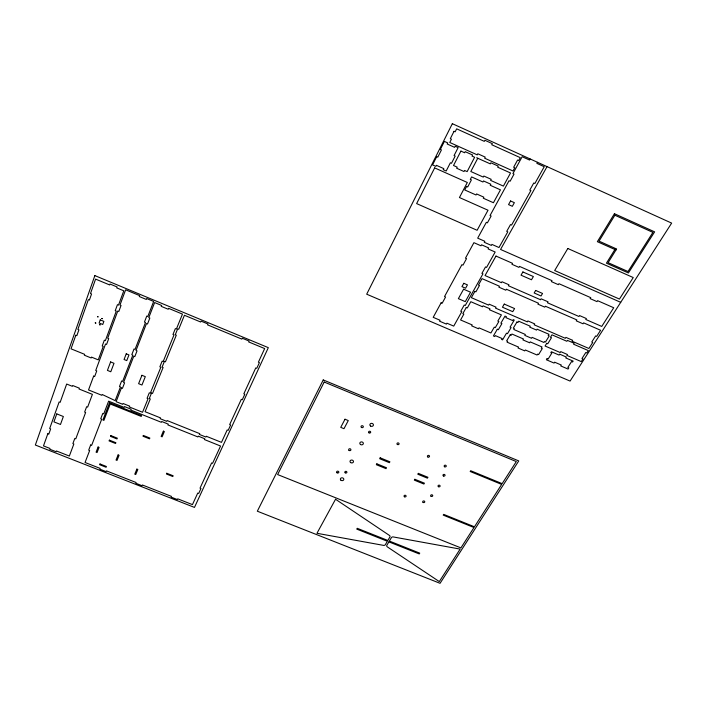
<?xml version="1.0" encoding="UTF-8"?>
<svg xmlns="http://www.w3.org/2000/svg" width="707" height="707" viewBox="0 0 707 707"><rect width="100%" height="100%" fill="white"/><g stroke="black" fill="none" stroke-linecap="round" stroke-linejoin="round"><path stroke-width="1.06" d="M476.659 157.758L490.322 163.883L490.897 162.804L498.258 166.118L497.684 167.197L510.534 172.985L503.393 186.109L490.614 180.382L491.188 179.313L483.862 176.034L483.296 177.095L470.827 171.509L477.764 158.253M530.135 158.96L529.543 160.047L522.164 156.707L512.928 173.622L514.024 174.116L510.145 181.222L509.049 180.727L490.048 215.529L491.135 216.006L487.415 222.811L486.336 222.334L477.693 238.153L484.816 241.281L484.26 242.28L491.356 245.409L491.913 244.41L498.992 247.53L507.785 231.834L506.716 231.357L510.498 224.596L511.568 225.073L530.904 190.554L529.808 190.059L533.758 182.998L534.854 183.493L544.249 166.711L536.905 163.379L537.506 162.301M547.05 166.631L500.565 249.456L620.711 302.331M95.259 322.913L95.966 323.117L95.268 322.86M97.504 316.692L98.22 316.886L97.504 316.656M99.581 324.69L100.288 324.884L99.581 324.654M101.835 318.468L102.55 318.671L101.843 318.442M94.853 275.597L35.35 445.03L194.469 507.414L268.324 347.658L94.853 275.597M75.808 335.242L71.027 348.825L84.663 354.348L84.354 355.206L91.159 357.963L91.468 357.106L98.255 359.863L103.231 346.403L102.206 345.988L104.344 340.2L105.37 340.624L116.275 311.124L115.232 310.691L117.45 304.673L118.502 305.106L123.787 290.807L116.752 287.89L117.097 286.971L110.045 284.046L109.709 284.965L95.586 279.106L90.496 293.538L91.556 293.979L89.409 300.051L88.357 299.618L77.867 329.4L78.901 329.824L76.842 335.666L75.808 335.242M47.82 433.753L43.489 445.905L49.967 448.441L49.693 449.21L56.153 451.746L56.436 450.978L69.348 456.042L73.846 444.005L72.874 443.625L74.801 438.446L75.782 438.835L85.627 412.481L84.637 412.084L86.643 406.711L87.633 407.108L92.405 394.356L79.051 389.009L79.352 388.178L72.662 385.501L72.361 386.322L66.67 384.042L60.148 402.327L59.149 401.93L49.676 428.53L50.657 428.919L48.792 434.142L47.82 433.753M56.763 413.895L53.918 421.867L60.484 424.465L63.356 416.511L56.763 413.895M100.244 319.882L99.113 322.993L102.745 324.478L103.876 321.376L100.244 319.882M93.651 376.115L88.525 389.946L101.861 395.301L102.17 394.479L115.153 400.63L120.473 386.923L119.474 386.517L121.622 380.976L122.629 381.382L132.819 355.135L131.794 354.72L134.021 348.975L135.046 349.391L145.492 322.472L144.458 322.038L146.764 316.073L147.807 316.506L153.658 301.438L146.667 298.531L146.322 299.45L139.323 296.542L139.668 295.623L125.634 289.799L119.996 305.017L121.038 305.451L118.811 311.469L117.76 311.036L107.694 338.22L108.719 338.635L106.571 344.442L105.537 344.017L95.719 370.512L96.735 370.928L94.658 376.522L93.651 376.115M110.619 361.922L107.42 370.397L110.787 371.758L114.004 363.301L110.619 361.922M90.664 444.995L88.684 450.138L89.656 450.518L85.052 462.484L100.111 468.388L99.811 469.148L106.2 471.649L106.501 470.897L136.089 482.501L135.779 483.252L142.107 485.736L142.425 484.993L171.439 496.376L171.112 497.109L177.395 499.566L177.722 498.833L192.445 504.612L197.739 493.097L198.685 493.468L200.965 488.519L200.019 488.148L211.614 462.952L212.577 463.332L220.557 446.029L204.385 439.542L204.738 438.755L198.252 436.148L197.898 436.944L167.921 424.934L168.257 424.129L161.709 421.505L161.373 422.309L130.804 410.051L131.122 409.238L124.52 406.587L124.193 407.4L108.631 401.161L103.761 413.834L102.771 413.445L100.721 418.783L101.711 419.171L91.636 445.375L90.664 444.995M126.244 353.818L124.061 359.501L126.765 360.605L128.957 354.932L126.244 353.818M109.541 402.778L102.913 419.993L103.894 420.391L110.221 403.989L141.241 416.414L141.568 415.61L109.541 402.778M98.087 447.027L96.09 452.171L97.053 452.551L99.06 447.416L98.087 447.027M121.427 387.957L116.107 401.656L122.735 404.307L123.053 403.494L129.673 406.154L129.346 406.967L142.549 412.261L148.063 398.695L147.065 398.297L149.292 392.809L150.299 393.207L160.86 367.242L159.844 366.827L162.15 361.136L163.167 361.551L174.002 334.915L172.968 334.491L175.363 328.596L176.397 329.02L182.468 314.111L168.575 308.34L168.222 309.251L161.258 306.361L161.62 305.451L154.639 302.561L148.788 317.62L149.831 318.044L147.507 324L146.473 323.567L136.009 350.46L137.034 350.884L134.798 356.62L133.782 356.204L123.584 382.425L124.591 382.832L122.435 388.364L121.427 387.957M110.813 435.583L110.504 436.369L117.009 438.95L117.318 438.163L110.813 435.583M100.005 463.978L99.705 464.738L106.112 467.256L106.412 466.496L100.005 463.978M109.391 440.143L109.081 440.921L115.568 443.492L115.877 442.715L109.391 440.143M141.939 375.293L138.607 383.671L141.957 385.023L145.306 376.654L141.939 375.293M118.104 454.928L116.045 460.036L117.009 460.416L119.068 455.308L118.104 454.928M151.519 393.057L149.283 398.545L150.282 398.951L145.076 411.704L160.533 417.908L160.197 418.712L166.755 421.345L167.099 420.541L199.745 433.647L199.392 434.434L205.887 437.041L206.25 436.254L221.477 442.361L227.194 429.953L228.167 430.342L230.632 425.013L229.651 424.615L241.281 399.358L242.271 399.755L244.825 394.232L243.827 393.826L255.757 367.923L256.765 368.338L259.407 362.611L258.391 362.187L264.665 348.569L248.678 341.932L249.067 341.057L242.245 338.22L241.847 339.104L207.558 324.867L207.938 323.974L201.044 321.111L200.664 322.012L184.421 315.269L178.703 329.276L177.678 328.852L175.274 334.747L176.299 335.171L165.438 361.807L164.422 361.392L162.106 367.083L163.114 367.49L152.518 393.463L151.519 393.057M143.335 435.45L143.017 436.237L149.513 438.826L149.84 438.04L143.335 435.45M136.875 469.121L134.781 474.15L135.735 474.521L137.83 469.501L136.875 469.121M163.37 431.164L161.143 436.431L162.115 436.82L164.342 431.553L163.37 431.164M166.772 473.266L166.445 474.017L172.808 476.527L173.144 475.776L166.772 473.266M323.232 379.933L257.33 511.205L440.054 583.31L518.752 460.911L323.232 379.933M452.339 123.69L366.694 294.2L570.081 381.073L671.65 223.112L452.339 123.69M436.696 156.645L432.543 164.908L435.865 166.392L436.405 165.314L443.775 168.62L443.236 169.68L446.179 170.997L450.377 162.778L451.49 163.282L455.175 156.079L454.062 155.584L458.145 147.595L455.167 146.261L454.61 147.348L447.169 143.998L447.725 142.902L444.367 141.391L440.328 149.416L441.442 149.911L437.801 157.148L436.696 156.645M324.186 382.036L277.63 474.565L460.911 547.898L473.99 527.528L443.218 515.12L443.678 514.378L474.459 526.803L501.661 484.41L470.182 471.489L470.659 470.712L502.156 483.641L516.313 461.574L324.186 382.036M434.655 167.895L416.635 203.598L477.119 230.288L488.016 210.226L459.435 197.527L467.327 182.486L434.655 167.895M454.035 131.299L450.315 138.669L451.437 139.182L449.767 142.478L477.252 154.868L477.826 153.781L485.223 157.113L484.649 158.2L512.999 170.979L514.758 167.753L513.653 167.259L517.577 160.047L518.691 160.551L520.264 157.652L491.754 144.741L492.328 143.645L484.887 140.269L484.313 141.356L456.66 128.833L455.158 131.811L454.035 131.299M460.92 151.086L453.514 165.509L457.208 167.161L456.651 168.231L464.013 171.527L464.57 170.458L467.141 171.615L474.627 157.263L472.037 156.097L472.603 155.01L465.197 151.669L464.632 152.756L460.92 151.086M466.593 186.454L464.755 189.953L476.032 194.982L476.589 193.939L483.853 197.173L483.296 198.216L493.433 202.741L500.45 189.847L490.251 185.278L490.817 184.218L483.517 180.948L482.952 182.008L471.604 176.927L470.305 179.41L471.41 179.905L467.707 186.948L466.593 186.454M345.016 419.224L340.739 427.355L343.991 428.689L348.277 420.568L345.016 419.224M441.124 302.817L433.205 317.337L440.063 320.262L439.56 321.181L446.4 324.106L446.904 323.196L453.735 326.113L461.795 311.699L460.761 311.257L464.225 305.053L465.259 305.504L482.961 273.848L481.909 273.388L485.523 266.928L486.575 267.387L495.165 252.019L488.095 248.917L488.643 247.918L481.555 244.808L481.007 245.797L473.911 242.678L465.471 258.161L466.532 258.621L462.979 265.134L461.918 264.674L444.526 296.569L445.569 297.011L442.158 303.259L441.124 302.817M335.542 499.248L316.957 533.29L383.503 545.371A1.679 1.326 4.9 0 0 385.342 544.682L387.365 541.27L356.761 529.11L357.229 528.297L387.843 540.457L389.875 537.028A1.688 1.334 4.7 0 0 389.407 535.411L335.542 499.248M463.792 283.304L461.945 286.635L465.595 288.217L467.442 284.886L463.792 283.304M510.56 200.965L508.554 204.606L512.336 206.303L514.36 202.662L510.56 200.965M463.606 289.198L458.366 298.654L465.277 301.642L470.544 292.203L463.606 289.198M376.84 463.836L376.345 464.711L386.013 468.644L386.508 467.76L376.84 463.836M380.198 457.836L379.694 458.728L389.389 462.67L389.893 461.786L380.198 457.836M474.892 291.364L471.357 297.665L488.617 305.124L489.147 304.187L496.031 307.165L495.492 308.102L527.334 321.862L527.882 320.934L534.704 323.886L534.147 324.805L565.335 338.291L565.9 337.38L572.652 340.297L572.078 341.207L588.896 348.48L592.766 342.444L591.759 342.011L595.656 335.931L596.664 336.373L600.596 330.257L583.629 322.869L583.045 323.797L576.24 320.837L576.824 319.909L545.362 306.211L544.797 307.147L537.921 304.16L538.487 303.223L506.371 289.234L505.814 290.188L498.877 287.166L499.425 286.211L482.015 278.629L478.445 285.018L479.487 285.469L475.926 291.814L474.892 291.364M466.284 307.483L462.811 313.678L463.845 314.12L460.566 319.962L472.188 324.937L471.666 325.856L478.48 328.782L479.001 327.862L490.905 332.97L494.264 327.191L495.289 327.633L498.85 321.517L497.825 321.075L501.413 314.915L489.403 309.728L489.942 308.8L483.058 305.831L482.528 306.758L470.809 301.703L467.318 307.934L466.284 307.483M495.978 256.067L485.046 275.553L501.431 282.703L501.988 281.74L508.943 284.771L508.386 285.734L540.563 299.759L541.129 298.805L548.013 301.809L547.448 302.755L578.953 316.497L579.537 315.561L586.359 318.539L585.776 319.467L601.745 326.431L613.72 307.748L597.609 300.678L597.008 301.633L590.133 298.61L590.734 297.656L558.937 283.701L558.353 284.665L551.416 281.625L551.99 280.652L519.53 266.406L518.965 267.379L511.956 264.303L512.513 263.322L495.978 256.067M504.259 304.09L502.447 307.209L512.752 311.672L514.581 308.561L504.259 304.09M522.897 271.956L521.024 275.182L531.487 279.769L533.37 276.543L522.897 271.956M497.313 329.268L493.415 335.94L494.767 336.523L495.298 335.613L502.076 338.52L501.546 339.422L502.562 339.855L506.486 333.209L507.502 333.651L511.099 327.562L510.083 327.12L514.245 320.068L513.22 319.626L512.672 320.554L505.841 317.602L506.389 316.674L505.019 316.082L500.883 323.161L501.908 323.603L498.338 329.709L497.313 329.268M414.859 479.284L414.346 480.15L423.917 484.039L424.43 483.173L414.859 479.284M418.332 473.372L417.819 474.247L427.417 478.162L427.929 477.287L418.332 473.372M516.95 322.012L513.326 328.136L514.342 328.578L513.803 329.489L525.336 334.455L524.788 335.365L531.558 338.282L532.106 337.372L543.93 342.462L544.487 341.561L545.495 341.994L549.224 335.94L548.208 335.507L548.95 334.287L537.081 329.162L536.533 330.081L529.737 327.147L530.285 326.227L518.708 321.225L517.975 322.454L516.95 322.012M535.667 290.444L534.156 292.981L541.032 295.977L542.543 293.449L535.667 290.444M510.215 334.809L506.636 340.854L507.644 341.287L507.113 342.188L518.576 347.102L518.037 348.003L524.762 350.884L525.31 349.992L537.055 355.02L537.603 354.127L538.61 354.56L542.287 348.595L541.279 348.162L542.013 346.96L530.223 341.888L529.676 342.798L522.915 339.89L523.463 338.989L511.948 334.04L511.232 335.251L510.215 334.809M388.885 541.871L386.862 545.283A1.679 1.326 4.7 0 0 387.33 546.882L439.294 581.587L460.151 549.092L393.251 536.94A1.688 1.334 4.4 0 0 391.404 537.638L389.363 541.067L419.737 553.13L419.242 553.934L388.885 541.871M567.827 248.502L554.677 270.534L619.447 299.07L633.242 277.551L567.827 248.502M614.427 213.708L597.362 241.679L615.965 249.986L615.532 248.519L606.429 263.172L628.408 272.964L654.629 231.852L614.427 213.708M614.869 215.228L599.041 241.149L616.584 248.988L608.1 262.677L628.019 271.515L652.914 232.391L614.869 215.228M546.741 343.319L545.07 346.023L560.191 352.528L560.757 351.635L567.456 354.516L566.89 355.409L581.26 361.595L582.975 358.926L581.976 358.493L585.803 352.528L586.801 352.961L588.33 350.584L573.589 344.212L574.093 343.257L567.438 340.376L566.873 341.278L551.973 334.835L550.47 337.274L551.478 337.716L547.748 343.752L546.741 343.319M547.13 358.59L546.396 359.775L554.076 363.071L554.633 362.187L561.305 365.042L560.748 365.926L568.066 369.063L568.817 367.887L567.818 367.463L571.574 361.56L572.573 361.993L573.138 361.1L565.794 357.945L566.351 357.053L559.661 354.172L559.096 355.064L551.389 351.75L550.833 352.643L551.84 353.076L548.137 359.023L547.13 358.59M337.036 472.797A1.131 0.928 7.8 0 0 338.839 472.267A1.131 0.928 7.8 0 0 337.292 471.216A1.131 0.928 7.8 0 0 337.036 472.797M349.081 450.421A1.14 0.954 7 0 0 350.911 449.864A1.14 0.954 7 0 0 349.355 448.795A1.14 0.954 7 0 0 349.081 450.421M361.463 427.435A1.158 0.981 6.2 0 0 363.318 426.86A1.158 0.981 6.2 0 0 361.745 425.764A1.158 0.981 6.2 0 0 361.463 427.435M370.53 426.012A1.785 1.511 5.5 0 0 373.411 425.128A1.785 1.511 5.5 0 0 370.989 423.44A1.785 1.511 5.5 0 0 370.53 426.012M360.49 444.5A1.768 1.476 6.2 0 0 363.327 443.643A1.768 1.476 6.2 0 0 360.923 441.981A1.768 1.476 6.2 0 0 360.49 444.5M350.663 462.59A1.75 1.449 6.9 0 0 353.465 461.751A1.75 1.449 6.9 0 0 351.079 460.124A1.75 1.449 6.9 0 0 350.663 462.59M341.039 480.3A1.732 1.414 7.5 0 0 343.805 479.487A1.732 1.414 7.5 0 0 341.446 477.879A1.732 1.414 7.5 0 0 341.039 480.3M345.202 472.806A1.043 0.857 7.2 0 0 346.898 472.391A1.043 0.857 7.2 0 0 345.537 471.366A1.043 0.857 7.2 0 0 345.202 472.806M368.992 432.834A1.069 0.901 5.6 0 0 370.689 432.269A1.069 0.901 5.6 0 0 369.204 431.297A1.069 0.901 5.6 0 0 368.992 432.834M397.369 444.464A1.069 0.893 3.6 0 0 399.084 443.925A1.069 0.893 3.6 0 0 397.634 442.944A1.069 0.893 3.6 0 0 397.369 444.464M404.501 496.782A1.034 0.84 3.5 0 0 406.101 496.155A1.034 0.84 3.5 0 0 404.598 495.324A1.034 0.84 3.5 0 0 404.501 496.782M427.903 457.005A1.06 0.884 1.5 0 0 429.529 456.289A1.06 0.884 1.5 0 0 427.956 455.476A1.06 0.884 1.5 0 0 427.903 457.005M444.597 466.761A1.06 0.875 0.6 0 0 446.258 466.125A1.06 0.875 0.6 0 0 444.747 465.259A1.06 0.875 0.6 0 0 444.597 466.761M443.448 475.988A1.052 0.866 0.8 0 0 445.057 475.272A1.052 0.866 0.8 0 0 443.492 474.494A1.052 0.866 0.8 0 0 443.448 475.988M438.446 486.699A1.052 0.857 1.2 0 0 440.108 486.116A1.052 0.857 1.2 0 0 438.64 485.232A1.052 0.857 1.2 0 0 438.446 486.699M431.129 496.341A1.043 0.848 1.8 0 0 432.737 495.687A1.043 0.848 1.8 0 0 431.217 494.873A1.043 0.848 1.8 0 0 431.129 496.341M423.148 502.456A1.034 0.84 2.4 0 0 424.766 501.846A1.034 0.84 2.4 0 0 423.281 501.007A1.034 0.84 2.4 0 0 423.148 502.456"/></g></svg>
